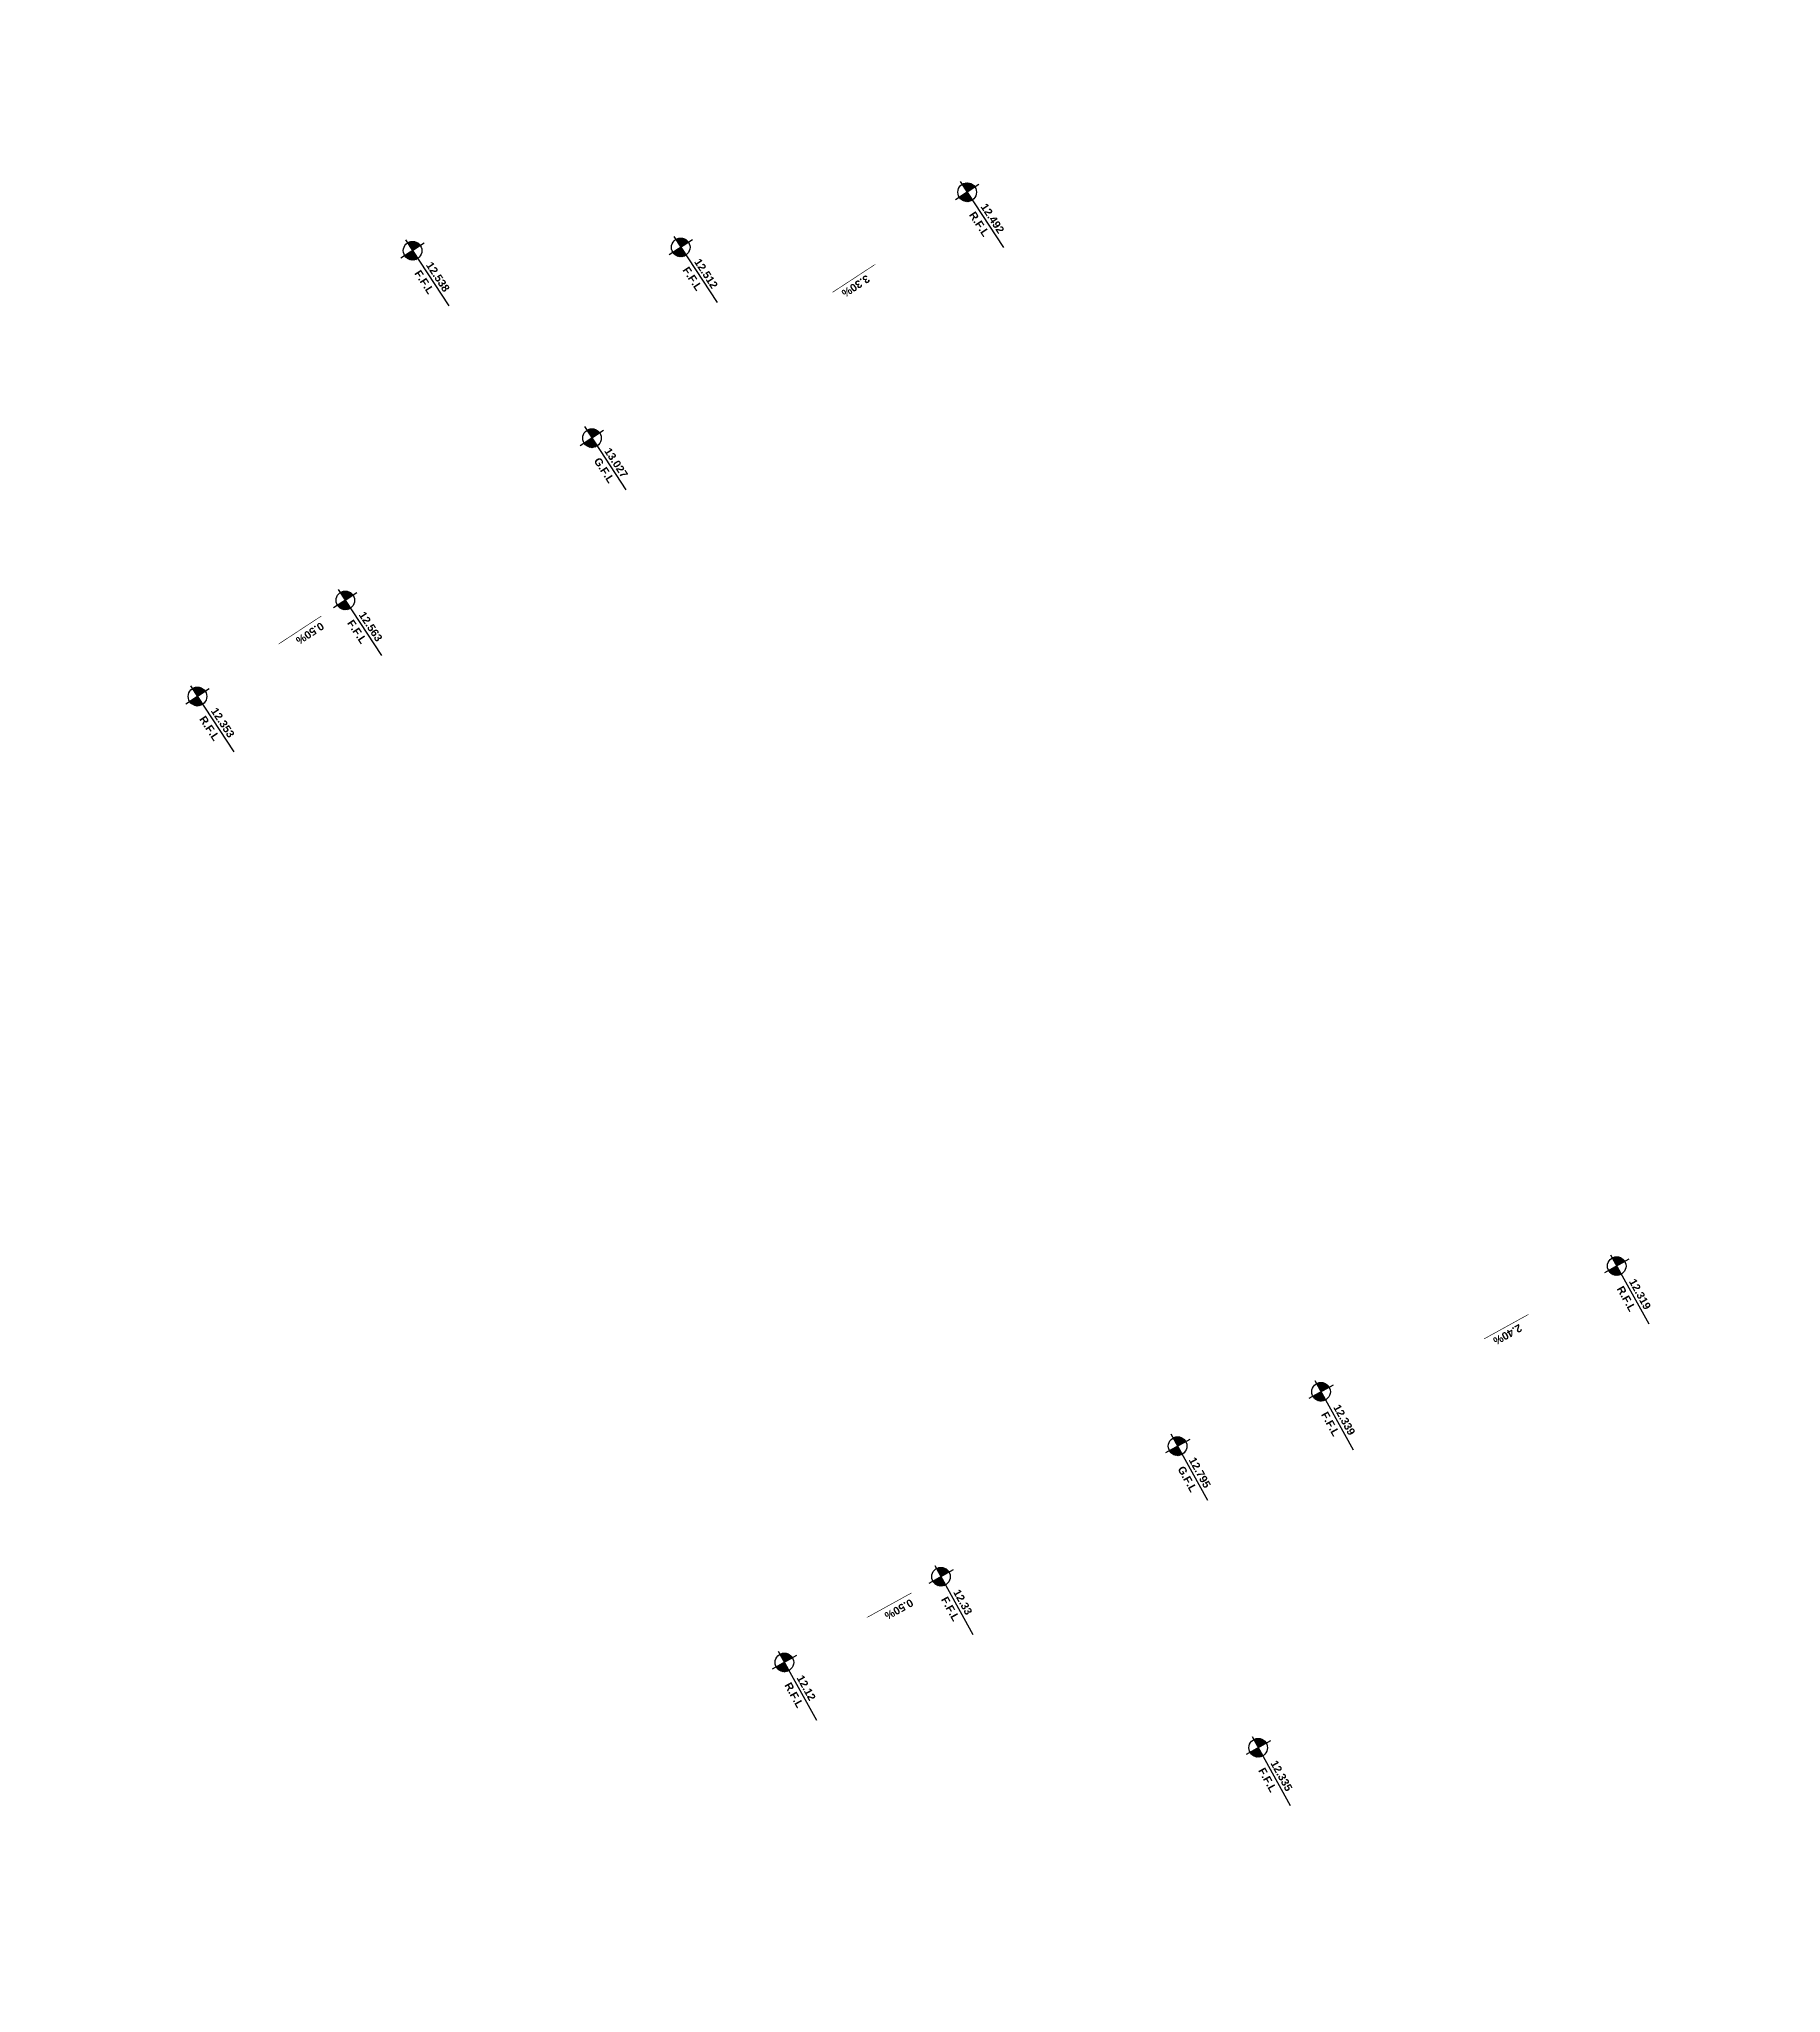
# Model space of a CAD drawing. Extents: x 406735 to 407516, y 2905844 to 2906372.
# Drawn here: x 406914.8 to 406971, y 2905995.7 to 2906058.7 of the extents above; entities that cross this region are included whole.
import ezdxf
from ezdxf.enums import TextEntityAlignment as Align

# ---------------------------------------------------------------- set-up
doc = ezdxf.new("R2010")
doc.units = 0
doc.layers.add('L-ANNO-TEXT', color=50, linetype='Continuous')
doc.styles.add('DIM-2_$0$DIM&GRADING 44$0$EN-SB', font='swissb.ttf')
pattern_1 = [(270, (1.759888, 29.94057), (0.01875, -2e-18), [])]
pattern_2 = [(270, (0.700978, 19.624384), (0.01875, -2e-18), [])]
pattern_3 = [(270, (1e-10, 6.000416), (0.01875, -2e-18), [])]
pattern_4 = [(270, (-0.01875, 0.2379), (0.01875, -2e-18), [])]
pattern_5 = [(270, (0, 14.721613), (0.01875, -2e-18), [])]
pattern_6 = [(270, (9.780362, 12.299384), (0.01875, -2e-18), [])]
pattern_7 = [(270, (-0.001818, 30.458556), (0.01875, -2e-18), [])]
pattern_8 = [(270, (-3.579874, 21.749622), (0.01875, -2e-18), [])]
pattern_9 = [(270, (0.016092, 6.449622), (0.01875, -2e-18), [])]
pattern_10 = [(270, (-0.004894, 0.757814), (0.01875, -2e-18), [])]
pattern_11 = [(270, (0, 15.979406), (0.01875, -2e-18), [])]
pattern_12 = [(270, (-8.233908, 14.44981), (0.01875, -2e-18), [])]

# ---------------------------------------------------------------- blocks, each defined once
blk = doc.blocks.new('*U32')
h = blk.add_hatch()
h.set_pattern_fill('ANSI31', color=256, scale=0.15, angle=225, style=0)
h.set_pattern_definition(pattern_1)
edge = h.paths.add_edge_path()
edge.add_line((1.46, 29.941), (1.76, 29.941))
edge.add_line((1.76, 29.941), (1.76, 30.241))
edge.add_ellipse((1.76, 29.941), major_axis=(-0.212, -0.212), ratio=1, start_angle=225, end_angle=315)
h = blk.add_hatch()
h.set_pattern_fill('ANSI31', color=256, scale=0.15, angle=225, style=0)
h.set_pattern_definition(pattern_1)
edge = h.paths.add_edge_path()
edge.add_ellipse((1.76, 29.941), major_axis=(-0.212, -0.212), ratio=1, start_angle=45, end_angle=135)
edge.add_line((2.06, 29.941), (1.76, 29.941))
edge.add_line((1.76, 29.941), (1.76, 29.641))
h = blk.add_hatch()
h.set_pattern_fill('ANSI31', color=256, scale=0.15, angle=225, style=0)
h.set_pattern_definition(pattern_2)
edge = h.paths.add_edge_path()
edge.add_line((0.401, 19.624), (0.701, 19.624))
edge.add_line((0.701, 19.624), (0.701, 19.924))
edge.add_ellipse((0.701, 19.624), major_axis=(-0.212, -0.212), ratio=1, start_angle=225, end_angle=315)
h = blk.add_hatch()
h.set_pattern_fill('ANSI31', color=256, scale=0.15, angle=225, style=0)
h.set_pattern_definition(pattern_2)
edge = h.paths.add_edge_path()
edge.add_ellipse((0.701, 19.624), major_axis=(-0.212, -0.212), ratio=1, start_angle=45, end_angle=135)
edge.add_line((1.001, 19.624), (0.701, 19.624))
edge.add_line((0.701, 19.624), (0.701, 19.324))
h = blk.add_hatch()
h.set_pattern_fill('ANSI31', color=256, scale=0.15, angle=225, style=0)
h.set_pattern_definition(pattern_5)
edge = h.paths.add_edge_path()
edge.add_line((-0.3, 14.722), (0, 14.722))
edge.add_line((0, 14.722), (0, 15.022))
edge.add_ellipse((0, 14.722), major_axis=(-0.212, -0.212), ratio=1, start_angle=225, end_angle=315)
h = blk.add_hatch()
h.set_pattern_fill('ANSI31', color=256, scale=0.15, angle=225, style=0)
h.set_pattern_definition(pattern_5)
edge = h.paths.add_edge_path()
edge.add_ellipse((0, 14.722), major_axis=(-0.212, -0.212), ratio=1, start_angle=45, end_angle=135)
edge.add_line((0.3, 14.722), (0, 14.722))
edge.add_line((0, 14.722), (0, 14.422))
h = blk.add_hatch()
h.set_pattern_fill('ANSI31', color=256, scale=0.15, angle=225, style=0)
h.set_pattern_definition(pattern_6)
edge = h.paths.add_edge_path()
edge.add_line((9.48, 12.299), (9.78, 12.299))
edge.add_line((9.78, 12.299), (9.78, 12.599))
edge.add_ellipse((9.78, 12.299), major_axis=(-0.212, -0.212), ratio=1, start_angle=225, end_angle=315)
h = blk.add_hatch()
h.set_pattern_fill('ANSI31', color=256, scale=0.15, angle=225, style=0)
h.set_pattern_definition(pattern_6)
edge = h.paths.add_edge_path()
edge.add_ellipse((9.78, 12.299), major_axis=(-0.212, -0.212), ratio=1, start_angle=45, end_angle=135)
edge.add_line((10.08, 12.299), (9.78, 12.299))
edge.add_line((9.78, 12.299), (9.78, 11.999))
h = blk.add_hatch()
h.set_pattern_fill('ANSI31', color=256, scale=0.15, angle=225, style=0)
h.set_pattern_definition(pattern_3)
edge = h.paths.add_edge_path()
edge.add_line((-0.3, 6), (0, 6))
edge.add_line((0, 6), (0, 6.3))
edge.add_ellipse((0, 6), major_axis=(-0.212, -0.212), ratio=1, start_angle=225, end_angle=315)
h = blk.add_hatch()
h.set_pattern_fill('ANSI31', color=256, scale=0.15, angle=225, style=0)
h.set_pattern_definition(pattern_3)
edge = h.paths.add_edge_path()
edge.add_ellipse((0, 6), major_axis=(-0.212, -0.212), ratio=1, start_angle=45, end_angle=135)
edge.add_line((0.3, 6), (0, 6))
edge.add_line((0, 6), (0, 5.7))
h = blk.add_hatch()
h.set_pattern_fill('ANSI31', color=256, scale=0.15, angle=225, style=0)
h.set_pattern_definition(pattern_4)
edge = h.paths.add_edge_path()
edge.add_line((-0.319, 0.238), (-0.019, 0.238))
edge.add_line((-0.019, 0.238), (-0.019, 0.538))
edge.add_ellipse((-0.019, 0.238), major_axis=(-0.212, -0.212), ratio=1, start_angle=225, end_angle=315)
h = blk.add_hatch()
h.set_pattern_fill('ANSI31', color=256, scale=0.15, angle=225, style=0)
h.set_pattern_definition(pattern_4)
edge = h.paths.add_edge_path()
edge.add_ellipse((-0.019, 0.238), major_axis=(-0.212, -0.212), ratio=1, start_angle=45, end_angle=135)
edge.add_line((0.281, 0.238), (-0.019, 0.238))
edge.add_line((-0.019, 0.238), (-0.019, -0.062))
for p, q in [((1.76, 30.391, 0), (1.76, 29.491, 0)), ((1.347, 29.941, 0), (3.895, 29.941, 0)), ((0.288, 19.624, 0), (2.836, 19.624, 0)), ((0.701, 20.074, 0), (0.701, 19.174, 0)), ((0, 15.172, 0), (0, 14.272, 0)), ((-0.45, 14.722, 0), (1.995, 14.722, 0)), ((9.78, 12.749, 0), (9.78, 11.849, 0)), ((9.368, 12.299, 0), (11.915, 12.299, 0)), ((0, 6.45, 0), (0, 5.55, 0)), ((-0.413, 6, 0), (2.135, 6, 0)), ((-0.019, 0.688, 0), (-0.019, -0.212, 0)), ((-0.431, 0.238, 0), (2.116, 0.238, 0))]:
    blk.add_line(p, q)
at = {"elevation": 0}
for points in [[(1.75, 25.054, 0.02, 0.02, 0), (1.75, 26.341, 0.1, 0, 0), (1.75, 26.725, 0, 0, 0)], [(0, 4.914, 0.02, 0.02, 0), (0, 3.626, 0.1, 0, 0), (0, 3.242, 0, 0, 0)]]:
    blk.add_lwpolyline(points, format="xyseb", dxfattribs=at)
for centre in [(1.76, 29.941, 0), (0.701, 19.624, 0), (0, 14.722, 0), (9.78, 12.299, 0), (0, 6, 0), (-0.019, 0.238, 0)]:
    blk.add_circle(centre, 0.3)
at = {"layer": 'L-ANNO-TEXT', "char_height": 0.25, "attachment_point": 1, "style": 'DIM-2_$0$DIM&GRADING 44$0$EN-SB'}
for s, insert in [('R.F.L', (2.399, 29.83)), ('F.F.L', (1.34, 19.513)), ('G.F.L', (0.639, 14.611)), ('F.F.L', (10.419, 12.188)), ('F.F.L', (0.639, 5.889)), ('R.F.L', (0.62, 0.127))]:
    blk.add_mtext_dynamic_manual_height_columns(s, width=0.67373, gutter_width=12.5, heights=[0], dxfattribs=dict(at, insert=insert))
at = {"layer": 'L-ANNO-TEXT', "style": 'DIM-2_$0$DIM&GRADING 44$0$EN-SB'}
for tag, p in [('L7', (2.382, 30.038, 0)), ('L6', (1.323, 19.721, 0)), ('SIDE-L', (10.403, 12.396, 0)), ('L2', (0.622, 6.097, 0)), ('L1', (0.604, 0.335, 0))]:
    blk.add_attdef(tag, p, '', height=0.25, rotation=360, dxfattribs=at)
for tag, p in [('L5', (1.869, 25.294, 0)), ('L3', (0.142, 3.808, 0))]:
    blk.add_attdef(tag, text='', height=0.25, rotation=270, dxfattribs=at).set_placement(p, align=Align.RIGHT)
at = {"layer": 'L-ANNO-TEXT', "style": 'DIM-2_$0$DIM&GRADING 44$0$EN-SB', "flags": 8}
blk.add_attdef('L4', (0.561, 14.814, 0), '', height=0.25, rotation=0, dxfattribs=at)
blk = doc.blocks.new('*U31')
h = blk.add_hatch()
h.set_pattern_fill('ANSI31', color=256, scale=0.15, angle=225, style=0)
h.set_pattern_definition(pattern_7)
edge = h.paths.add_edge_path()
edge.add_line((-0.302, 30.459), (-0.002, 30.459))
edge.add_line((-0.002, 30.459), (-0.002, 30.759))
edge.add_ellipse((-0.002, 30.459), major_axis=(-0.212, -0.212), ratio=1, start_angle=225, end_angle=315)
h = blk.add_hatch()
h.set_pattern_fill('ANSI31', color=256, scale=0.15, angle=225, style=0)
h.set_pattern_definition(pattern_7)
edge = h.paths.add_edge_path()
edge.add_ellipse((-0.002, 30.459), major_axis=(-0.212, -0.212), ratio=1, start_angle=45, end_angle=135)
edge.add_line((0.298, 30.459), (-0.002, 30.459))
edge.add_line((-0.002, 30.459), (-0.002, 30.159))
h = blk.add_hatch()
h.set_pattern_fill('ANSI31', color=256, scale=0.15, angle=225, style=0)
h.set_pattern_definition(pattern_8)
edge = h.paths.add_edge_path()
edge.add_line((-3.88, 21.75), (-3.58, 21.75))
edge.add_line((-3.58, 21.75), (-3.58, 22.05))
edge.add_ellipse((-3.58, 21.75), major_axis=(-0.212, -0.212), ratio=1, start_angle=225, end_angle=315)
h = blk.add_hatch()
h.set_pattern_fill('ANSI31', color=256, scale=0.15, angle=225, style=0)
h.set_pattern_definition(pattern_8)
edge = h.paths.add_edge_path()
edge.add_ellipse((-3.58, 21.75), major_axis=(-0.212, -0.212), ratio=1, start_angle=45, end_angle=135)
edge.add_line((-3.28, 21.75), (-3.58, 21.75))
edge.add_line((-3.58, 21.75), (-3.58, 21.45))
h = blk.add_hatch()
h.set_pattern_fill('ANSI31', color=256, scale=0.15, angle=225, style=0)
h.set_pattern_definition(pattern_11)
edge = h.paths.add_edge_path()
edge.add_line((-0.3, 15.979), (0, 15.979))
edge.add_line((0, 15.979), (0, 16.279))
edge.add_ellipse((0, 15.979), major_axis=(-0.212, -0.212), ratio=1, start_angle=225, end_angle=315)
h = blk.add_hatch()
h.set_pattern_fill('ANSI31', color=256, scale=0.15, angle=225, style=0)
h.set_pattern_definition(pattern_11)
edge = h.paths.add_edge_path()
edge.add_ellipse((0, 15.979), major_axis=(-0.212, -0.212), ratio=1, start_angle=45, end_angle=135)
edge.add_line((0.3, 15.979), (0, 15.979))
edge.add_line((0, 15.979), (0, 15.679))
h = blk.add_hatch()
h.set_pattern_fill('ANSI31', color=256, scale=0.15, angle=225, style=0)
h.set_pattern_definition(pattern_12)
edge = h.paths.add_edge_path()
edge.add_line((-8.534, 14.45), (-8.234, 14.45))
edge.add_line((-8.234, 14.45), (-8.234, 14.75))
edge.add_ellipse((-8.234, 14.45), major_axis=(-0.212, -0.212), ratio=1, start_angle=225, end_angle=315)
h = blk.add_hatch()
h.set_pattern_fill('ANSI31', color=256, scale=0.15, angle=225, style=0)
h.set_pattern_definition(pattern_12)
edge = h.paths.add_edge_path()
edge.add_ellipse((-8.234, 14.45), major_axis=(-0.212, -0.212), ratio=1, start_angle=45, end_angle=135)
edge.add_line((-7.934, 14.45), (-8.234, 14.45))
edge.add_line((-8.234, 14.45), (-8.234, 14.15))
h = blk.add_hatch()
h.set_pattern_fill('ANSI31', color=256, scale=0.15, angle=225, style=0)
h.set_pattern_definition(pattern_9)
edge = h.paths.add_edge_path()
edge.add_line((-0.284, 6.45), (0.016, 6.45))
edge.add_line((0.016, 6.45), (0.016, 6.75))
edge.add_ellipse((0.016, 6.45), major_axis=(-0.212, -0.212), ratio=1, start_angle=225, end_angle=315)
h = blk.add_hatch()
h.set_pattern_fill('ANSI31', color=256, scale=0.15, angle=225, style=0)
h.set_pattern_definition(pattern_9)
edge = h.paths.add_edge_path()
edge.add_ellipse((0.016, 6.45), major_axis=(-0.212, -0.212), ratio=1, start_angle=45, end_angle=135)
edge.add_line((0.316, 6.45), (0.016, 6.45))
edge.add_line((0.016, 6.45), (0.016, 6.15))
h = blk.add_hatch()
h.set_pattern_fill('ANSI31', color=256, scale=0.15, angle=225, style=0)
h.set_pattern_definition(pattern_10)
edge = h.paths.add_edge_path()
edge.add_line((-0.305, 0.758), (-0.005, 0.758))
edge.add_line((-0.005, 0.758), (-0.005, 1.058))
edge.add_ellipse((-0.005, 0.758), major_axis=(-0.212, -0.212), ratio=1, start_angle=225, end_angle=315)
h = blk.add_hatch()
h.set_pattern_fill('ANSI31', color=256, scale=0.15, angle=225, style=0)
h.set_pattern_definition(pattern_10)
edge = h.paths.add_edge_path()
edge.add_ellipse((-0.005, 0.758), major_axis=(-0.212, -0.212), ratio=1, start_angle=45, end_angle=135)
edge.add_line((0.295, 0.758), (-0.005, 0.758))
edge.add_line((-0.005, 0.758), (-0.005, 0.458))
for p, q in [((-0.002, 30.909, 0), (-0.002, 30.009, 0)), ((-0.414, 30.459, 0), (2.133, 30.459, 0)), ((-3.58, 22.2, 0), (-3.58, 21.3, 0)), ((-3.992, 21.75, 0), (-1.445, 21.75, 0)), ((0, 16.429, 0), (0, 15.529, 0)), ((-0.45, 15.979, 0), (1.995, 15.979, 0)), ((-8.234, 14.9, 0), (-8.234, 14, 0)), ((-8.646, 14.45, 0), (-6.099, 14.45, 0)), ((-0.396, 6.45, 0), (2.151, 6.45, 0)), ((0.016, 6.9, 0), (0.016, 6, 0)), ((-0.417, 0.758, 0), (2.13, 0.758, 0)), ((-0.005, 1.208, 0), (-0.005, 0.308, 0))]:
    blk.add_line(p, q)
at = {"elevation": 0}
for points in [[(0.32, 25.054, 0.02, 0.02, 0), (0.32, 26.341, 0.1, 0, 0), (0.32, 26.725, 0, 0, 0)], [(0.016, 5.523, 0.02, 0.02, 0), (0.016, 4.236, 0.1, 0, 0), (0.016, 3.851, 0, 0, 0)]]:
    blk.add_lwpolyline(points, format="xyseb", dxfattribs=at)
for centre in [(-0.002, 30.459, 0), (-3.58, 21.75, 0), (0, 15.979, 0), (-8.234, 14.45, 0), (0.016, 6.45, 0), (-0.005, 0.758, 0)]:
    blk.add_circle(centre, 0.3)
at = {"layer": 'L-ANNO-TEXT', "char_height": 0.25, "attachment_point": 1, "style": 'DIM-2_$0$DIM&GRADING 44$0$EN-SB'}
for s, insert in [('R.F.L', (0.637, 30.348)), ('F.F.L', (-2.941, 21.639)), ('G.F.L', (0.639, 15.868)), ('F.F.L', (-7.595, 14.339)), ('F.F.L', (0.655, 6.339)), ('R.F.L', (0.634, 0.647))]:
    blk.add_mtext_dynamic_manual_height_columns(s, width=0.67373, gutter_width=12.5, heights=[0], dxfattribs=dict(at, insert=insert))
at = {"layer": 'L-ANNO-TEXT', "style": 'DIM-2_$0$DIM&GRADING 44$0$EN-SB'}
for tag, p in [('L7', (0.621, 30.556, 0)), ('L6', (-2.958, 21.847, 0)), ('SIDE-L', (-7.612, 14.547, 0)), ('L2', (0.638, 6.547, 0)), ('L1', (0.617, 0.855, 0))]:
    blk.add_attdef(tag, p, '', height=0.25, rotation=360, dxfattribs=at)
for tag, p in [('L5', (0.439, 25.294, 0)), ('L3', (0.158, 4.417, 0))]:
    blk.add_attdef(tag, text='', height=0.25, rotation=270, dxfattribs=at).set_placement(p, align=Align.RIGHT)
at = {"layer": 'L-ANNO-TEXT', "style": 'DIM-2_$0$DIM&GRADING 44$0$EN-SB', "flags": 8}
blk.add_attdef('L4', (0.561, 16.072, 0), '', height=0.25, rotation=0, dxfattribs=at)

msp = doc.modelspace()

# ---------------------------------------------------------------- block references
ref = msp.add_blockref('*U31', (406919.246, 2906037.094), dxfattribs=dict(rotation=303.230146273142))
ref.add_attrib('SIDE-L', '12.538', (406927.243, 2906051.433, 0), dxfattribs={"layer": 'L-ANNO-TEXT', "height": 0.25, "rotation": 303.23014, "style": 'DIM-2_$0$DIM&GRADING 44$0$EN-SB'})
ref.add_attrib('L5', '3.30%', dxfattribs={"layer": 'L-ANNO-TEXT', "height": 0.25, "rotation": 213.23015, "style": 'DIM-2_$0$DIM&GRADING 44$0$EN-SB', "flags": 8}).set_placement((406940.644, 2906050.588, 0), align=Align.RIGHT)
ref.add_attrib('L1', '12.353', (406920.299, 2906037.046, 0), dxfattribs={"layer": 'L-ANNO-TEXT', "height": 0.25, "rotation": 303.23014, "style": 'DIM-2_$0$DIM&GRADING 44$0$EN-SB'})
ref.add_attrib('L2', '12.563', (406925.072, 2906040.148, 0), dxfattribs={"layer": 'L-ANNO-TEXT', "height": 0.25, "rotation": 303.23014, "style": 'DIM-2_$0$DIM&GRADING 44$0$EN-SB'})
ref.add_attrib('L4', '13.027', (406932.997, 2906045.433, 0), dxfattribs={"layer": 'L-ANNO-TEXT', "height": 0.25, "rotation": 303.23015, "style": 'DIM-2_$0$DIM&GRADING 44$0$EN-SB'})
ref.add_attrib('L3', '0.50%', dxfattribs={"layer": 'L-ANNO-TEXT', "height": 0.25, "rotation": 213.23015, "style": 'DIM-2_$0$DIM&GRADING 44$0$EN-SB'}).set_placement((406923.027, 2906039.383, 0), align=Align.RIGHT)
ref.add_attrib('L6', '12.512', (406935.899, 2906051.54, 0), dxfattribs={"layer": 'L-ANNO-TEXT', "height": 0.25, "rotation": 303.23014, "style": 'DIM-2_$0$DIM&GRADING 44$0$EN-SB'})
ref.add_attrib('L7', '12.492', (406945.145, 2906053.32, 0), dxfattribs={"layer": 'L-ANNO-TEXT', "height": 0.25, "rotation": 303.23014, "style": 'DIM-2_$0$DIM&GRADING 44$0$EN-SB'})
ref = msp.add_blockref('*U32', (406938.624, 2906006.208, 0), dxfattribs=dict(rotation=298.8866240389748))
ref.add_attrib('SIDE-L', '12.335', (406954.503, 2906003.088, 0), dxfattribs={"layer": 'L-ANNO-TEXT', "height": 0.25, "rotation": 298.88662, "style": 'DIM-2_$0$DIM&GRADING 44$0$EN-SB'})
ref.add_attrib('L5', '2.40%', dxfattribs={"layer": 'L-ANNO-TEXT', "height": 0.25, "rotation": 208.88663, "style": 'DIM-2_$0$DIM&GRADING 44$0$EN-SB', "flags": 8}).set_placement((406961.673, 2906016.79, 0), align=Align.RIGHT)
ref.add_attrib('L1', '12.12', (406939.209, 2906005.841, 0), dxfattribs={"layer": 'L-ANNO-TEXT', "height": 0.25, "rotation": 298.88662, "style": 'DIM-2_$0$DIM&GRADING 44$0$EN-SB'})
ref.add_attrib('L2', '12.33', (406944.263, 2906008.609, 0), dxfattribs={"layer": 'L-ANNO-TEXT', "height": 0.25, "rotation": 298.88662, "style": 'DIM-2_$0$DIM&GRADING 44$0$EN-SB'})
ref.add_attrib('L4', '12.795', (406951.866, 2906012.873, 0), dxfattribs={"layer": 'L-ANNO-TEXT', "height": 0.25, "rotation": 298.88663, "style": 'DIM-2_$0$DIM&GRADING 44$0$EN-SB'})
ref.add_attrib('L3', '0.50%', dxfattribs={"layer": 'L-ANNO-TEXT', "height": 0.25, "rotation": 208.88662, "style": 'DIM-2_$0$DIM&GRADING 44$0$EN-SB'}).set_placement((406942.027, 2906007.923, 0), align=Align.RIGHT)
ref.add_attrib('L6', '12.339', (406956.531, 2906014.576, 0), dxfattribs={"layer": 'L-ANNO-TEXT', "height": 0.25, "rotation": 298.88662, "style": 'DIM-2_$0$DIM&GRADING 44$0$EN-SB'})
ref.add_attrib('L7', '12.319', (406966.075, 2906018.633, 0), dxfattribs={"layer": 'L-ANNO-TEXT', "height": 0.25, "rotation": 298.88662, "style": 'DIM-2_$0$DIM&GRADING 44$0$EN-SB'})

doc.saveas('drawing.dxf')
